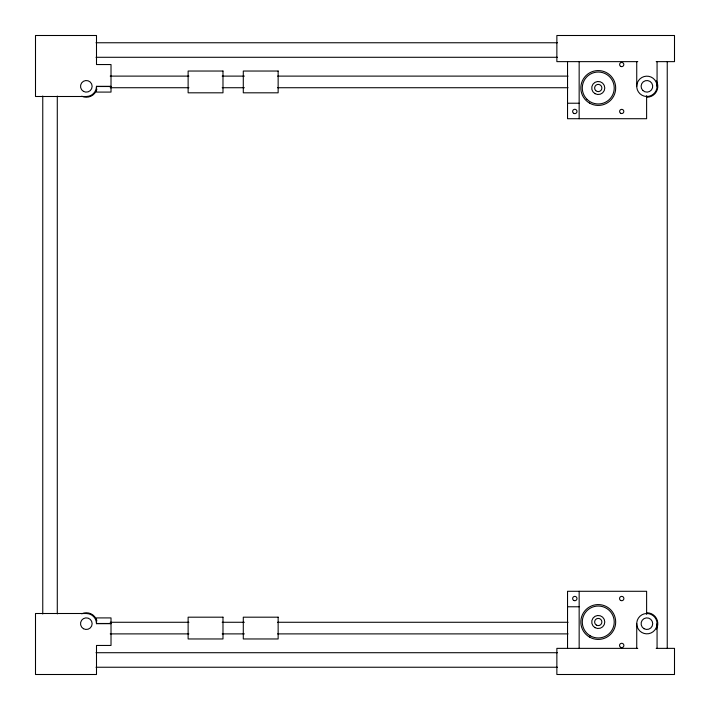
<?xml version="1.0" encoding="UTF-8"?>
<svg xmlns="http://www.w3.org/2000/svg" width="710" height="710" viewBox="0 0 710 710"><rect width="100%" height="100%" fill="white"/><g stroke="black" fill="none" stroke-linecap="round" stroke-linejoin="round"><path stroke-width="1.06" d="M96.001 42.76L557.43 42.76M96.001 57.288L557.43 57.288M637.757 61.637L556.862 61.637L556.862 35.5L674.5 35.5L674.5 61.637L656.2 61.637M110.201 76.112L188.913 76.112M222.177 76.112L244.346 76.112M277.61 76.112L568.071 76.112M96.498 86.327L96.498 92.087L111.017 92.087L111.017 64.548L96.498 64.548L96.498 35.5L35.5 35.5L35.5 96.498L86.327 96.498A10.162 10.162 0 0 0 96.498 86.327L111.017 86.327M96.498 86.522L111.017 86.522M110.201 87.729L188.913 87.729M222.177 87.729L244.346 87.729M277.61 87.729L568.071 87.729M567.538 103.225L579.156 103.225M567.538 606.775L579.156 606.775M110.201 622.271L188.913 622.271M222.177 622.271L244.346 622.271M277.61 622.271L568.071 622.271M96.498 623.478L111.017 623.478M96.498 623.673L96.498 617.913L111.017 617.913L111.017 645.452L96.498 645.452L96.498 674.5L35.5 674.5L35.5 613.502L86.327 613.502A10.162 10.162 0 0 1 96.498 623.673L111.017 623.673M110.201 633.888L188.913 633.888M222.177 633.888L244.346 633.888M277.61 633.888L568.071 633.888M637.757 648.363L556.862 648.363L556.862 674.5L674.5 674.5L674.5 648.363L656.2 648.363M96.001 652.712L557.43 652.712M96.001 667.24L557.43 667.24M667.24 61.619L667.24 648.381M657.069 61.637L657.069 86.327A10.162 10.162 0 0 1 641.822 95.131A10.162 10.162 0 0 1 641.822 77.523A10.162 10.162 0 0 1 657.069 86.327M657.069 623.673A10.162 10.162 0 0 1 641.822 632.477A10.162 10.162 0 0 1 641.822 614.869A10.162 10.162 0 0 1 657.069 623.673L657.069 648.363M646.615 95.664L646.615 118.712L567.538 118.712L567.538 61.637M646.615 614.336L646.615 591.288L567.538 591.288L567.538 648.363M636.737 61.637L636.737 86.327M636.737 623.673L636.737 648.363M579.156 61.637L579.156 118.712M579.156 591.288L579.156 648.363M57.288 96.09L57.288 613.91M42.76 96.001L42.76 613.999M96.853 89.149A10.89 10.89 0 0 1 81.721 96.196M656.342 80.887A10.89 10.89 0 0 1 646.908 97.226M646.908 612.774A10.89 10.89 0 0 1 656.342 629.113M81.721 613.804A10.89 10.89 0 0 1 96.853 620.851M222.984 71.035L188.123 71.035L188.123 92.815L222.984 92.815L222.984 71.035M278.142 71.035L243.29 71.035L243.29 92.815L278.142 92.815L278.142 71.035M222.984 617.185L188.123 617.185L188.123 638.965L222.984 638.965L222.984 617.185M278.142 617.185L243.29 617.185L243.29 638.965L278.142 638.965L278.142 617.185M83.425 91.359A5.813 5.813 0 0 0 92.14 86.327A5.813 5.813 0 0 0 83.425 81.295A5.813 5.813 0 0 0 83.425 91.359M83.425 628.705A5.813 5.813 0 0 0 92.14 623.673A5.813 5.813 0 0 0 83.425 618.641A5.813 5.813 0 0 0 83.425 628.705M642.798 90.436A5.813 5.813 0 0 0 652.517 87.836A5.813 5.813 0 0 0 645.408 80.718A5.813 5.813 0 0 0 642.798 90.436M573.716 113.343A2.174 2.174 0 0 0 576.981 111.452A2.174 2.174 0 0 0 573.716 109.571A2.174 2.174 0 0 0 573.716 113.343M589.54 103.092A17.43 17.43 0 0 0 615.685 87.996A17.43 17.43 0 0 0 589.54 72.908A17.43 17.43 0 0 0 589.54 103.092M620.655 113.28A2.103 2.103 0 0 0 623.815 111.452A2.103 2.103 0 0 0 620.655 109.633A2.103 2.103 0 0 0 620.655 113.28M620.655 66.367A2.103 2.103 0 0 0 623.815 64.548A2.103 2.103 0 0 0 620.655 62.72A2.103 2.103 0 0 0 620.655 66.367M644.005 628.705A5.813 5.813 0 0 0 652.712 623.673A5.813 5.813 0 0 0 644.005 618.641A5.813 5.813 0 0 0 644.005 628.705M573.716 600.429A2.174 2.174 0 0 0 576.981 598.548A2.174 2.174 0 0 0 573.716 596.657A2.174 2.174 0 0 0 573.716 600.429M589.54 637.092A17.43 17.43 0 0 0 615.685 622.004A17.43 17.43 0 0 0 589.54 606.908A17.43 17.43 0 0 0 589.54 637.092M620.62 600.429A2.174 2.174 0 0 0 623.886 598.548A2.174 2.174 0 0 0 620.62 596.657A2.174 2.174 0 0 0 620.62 600.429M620.62 647.342A2.174 2.174 0 0 0 623.886 645.452A2.174 2.174 0 0 0 620.62 643.571A2.174 2.174 0 0 0 620.62 647.342M586.957 99.293A15.975 15.975 0 0 0 613.688 92.131A15.975 15.975 0 0 0 594.119 72.571A15.975 15.975 0 0 0 586.957 99.293M594.989 93.658A6.532 6.532 0 0 0 604.787 87.996A6.532 6.532 0 0 0 594.989 82.342A6.532 6.532 0 0 0 594.989 93.658M595.69 90.569A3.63 3.63 0 0 0 601.76 88.936A3.63 3.63 0 0 0 597.314 84.49A3.63 3.63 0 0 0 595.69 90.569M590.267 635.832A15.975 15.975 0 0 0 614.23 622.004A15.975 15.975 0 0 0 590.267 608.168A15.975 15.975 0 0 0 590.267 635.832M594.989 627.658A6.532 6.532 0 0 0 604.787 622.004A6.532 6.532 0 0 0 594.989 616.342A6.532 6.532 0 0 0 594.989 627.658M596.444 625.146A3.63 3.63 0 0 0 601.885 622.004A3.63 3.63 0 0 0 596.444 618.854A3.63 3.63 0 0 0 596.444 625.146"/></g></svg>
